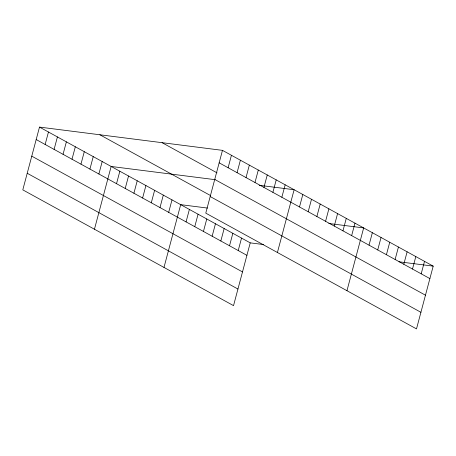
<?xml version="1.0" encoding="UTF-8"?>
<svg xmlns="http://www.w3.org/2000/svg" width="456" height="456" viewBox="0 0 456 456"><rect width="100%" height="100%" fill="white"/><g stroke="black" fill="none" stroke-linecap="round" stroke-linejoin="round"><path stroke-width="0.68" d="M39.501 127.093L22.8 189.867L233.529 305.64L250.23 242.866L39.501 127.093L222.471 150.36L433.2 266.133L416.499 328.907L205.77 213.134L222.471 150.36M45.144 144.472L48.461 132.012M54.099 149.397L57.416 136.931M63.053 154.316L66.371 141.856M72.008 159.235L75.325 146.775M80.969 164.154L84.28 151.694M89.923 169.079L93.241 156.613M98.878 173.998L102.195 161.532M94.449 229.231L111.15 166.457L215.078 179.67M116.525 183.694L119.842 171.228M125.218 188.47L128.535 176.005M133.91 193.241L137.227 180.781M142.603 198.018L145.92 185.558M151.295 202.795L154.612 190.334M159.988 207.571L163.305 195.105M168.68 212.348L171.997 199.882M163.989 267.433L180.69 204.658L207.526 208.073M186.065 221.895L189.382 209.435M194.758 226.672L198.075 214.212M203.45 231.448L206.767 218.988M228.114 167.745L231.431 155.285M212.143 236.225L215.46 223.759M237.069 172.664L240.386 160.204M220.835 241.002L224.152 228.536M246.023 177.583L249.341 165.123M229.528 245.773L232.845 233.312M254.984 182.508L258.295 170.042M238.22 250.549L241.537 238.089M263.938 187.427L267.256 174.961M272.893 192.346L276.211 179.886M281.848 197.266L285.165 184.805M277.419 252.499L294.12 189.725L259.236 185.29M299.495 206.961L302.812 194.501M308.188 211.738L311.505 199.278M316.88 216.514L320.197 204.049M325.573 221.291L328.89 208.825M334.265 226.062L337.582 213.602M342.958 230.839L346.275 218.378M351.65 235.615L354.967 223.155M346.959 290.706L363.66 227.932L328.776 223.491M369.035 245.168L372.352 232.702M377.728 249.939L381.045 237.479M386.42 254.716L389.737 242.256M395.113 259.492L398.43 247.032M403.805 264.269L407.122 251.809M412.498 269.046L415.815 256.58M421.19 273.822L424.507 261.356M250.23 242.866L263.648 244.57M398.983 261.784L433.2 266.133M219.159 162.826L429.883 278.593M162.091 142.682L217.022 172.858M214.742 179.425L425.465 295.197M99.881 134.771L210.643 195.624M210.187 196.536L420.916 312.303M36.189 139.553L246.913 255.326M31.772 156.157L242.495 271.93M27.217 173.263L237.946 289.036"/></g></svg>
